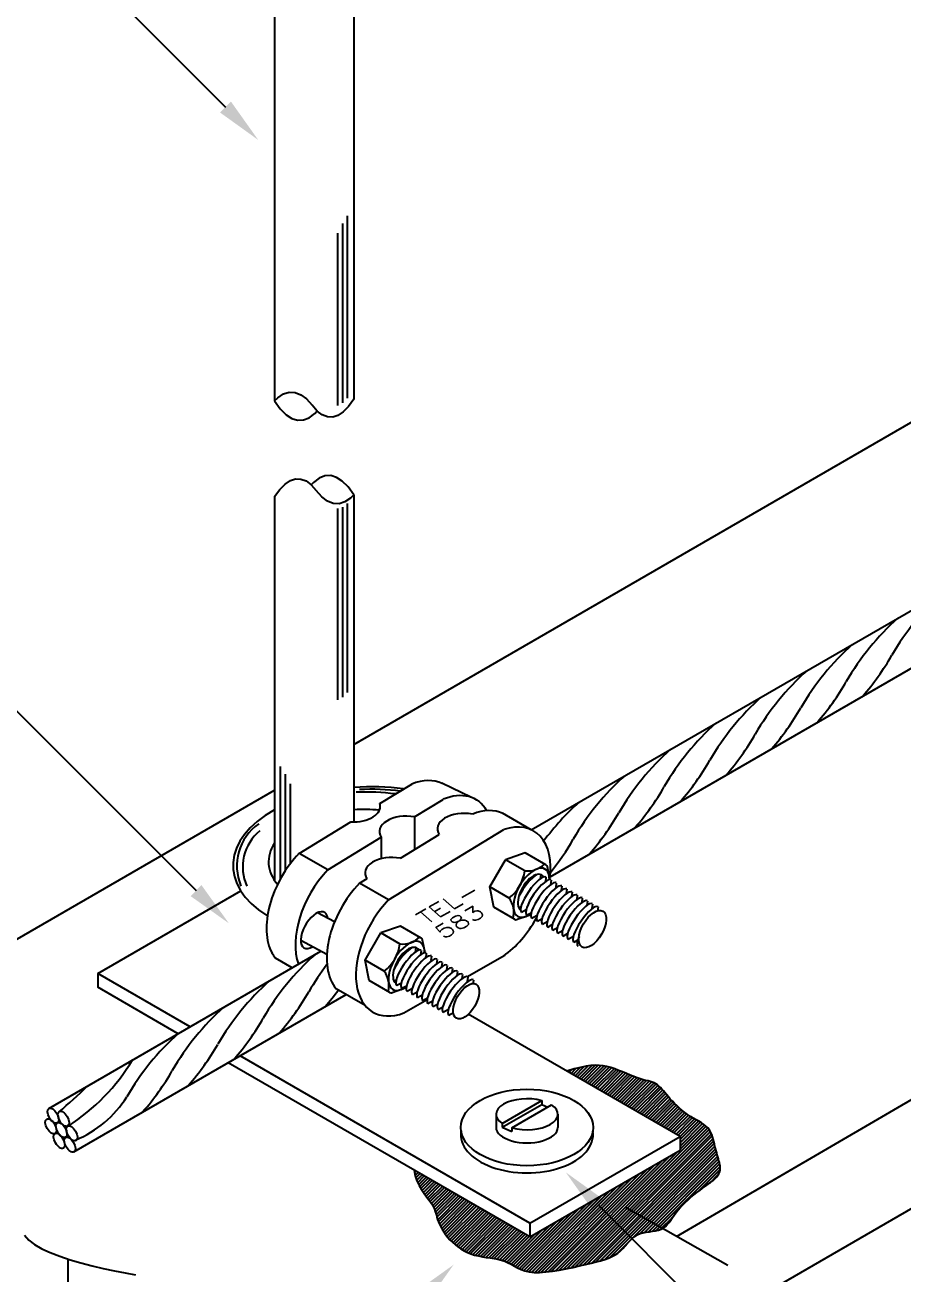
# Model space of a CAD drawing. Header units: millimetres. Extents: x -6472.6 to -6452.7, y -4623.1 to -4608.
# Drawn here: x -6465.65 to -6461.86, y -4617.27 to -4611.88 of the extents above; entities that cross this region are included whole.
import ezdxf
from ezdxf.enums import TextEntityAlignment as Align

# ---------------------------------------------------------------- set-up
doc = ezdxf.new("R2010")
doc.units = ezdxf.units.MM
doc.header["$LTSCALE"] = 10
doc.layers.add('Termotécnica', color=7, linetype='Continuous')
doc.styles.add('140CL', font='romans.shx', dxfattribs={"height": 3.5})

msp = doc.modelspace()

# ---------------------------------------------------------------- hatches: boundary and pattern name
at = {"layer": 'Termotécnica'}
h = msp.add_hatch(dxfattribs=at)
h.set_pattern_fill('ANSI31', color=1, scale=0.077778, style=0)
h.set_pattern_definition([(45, (-6469.934266, -4629.655774), (-0.006874649, 0.006874649), [])])
h.paths.add_polyline_path([(-6463.8288, -4616.9001), (-6463.9714, -4616.8178), (-6463.9662, -4616.8423), (-6463.9587, -4616.8644), (-6463.9495, -4616.8844), (-6463.9391, -4616.9024), (-6463.9283, -4616.9186), (-6463.9175, -4616.9331), (-6463.9075, -4616.9462), (-6463.8988, -4616.9579), (-6463.8941, -4616.9653)])
h.paths.add_polyline_path([(-6463.1536, -4616.4815), (-6462.8224, -4616.6727), (-6462.8224, -4616.7326), (-6463.4707, -4617.1069), (-6463.8288, -4616.9001), (-6463.8941, -4616.9653), (-6463.8919, -4616.9686), (-6463.8867, -4616.9784), (-6463.8826, -4616.9875), (-6463.8795, -4616.9962), (-6463.877, -4617.0047), (-6463.8747, -4617.0133), (-6463.8723, -4617.022), (-6463.8694, -4617.0313), (-6463.8657, -4617.0412), (-6463.8613, -4617.0517), (-6463.856, -4617.0626), (-6463.8498, -4617.0737), (-6463.8428, -4617.0851), (-6463.8349, -4617.0965), (-6463.8261, -4617.1077), (-6463.8165, -4617.1187), (-6463.8059, -4617.1294), (-6463.7944, -4617.1395), (-6463.7821, -4617.1491), (-6463.769, -4617.1579), (-6463.7552, -4617.1661), (-6463.7406, -4617.1733), (-6463.7254, -4617.1796), (-6463.7095, -4617.1848), (-6463.6931, -4617.1889), (-6463.6762, -4617.1922), (-6463.6592, -4617.1949), (-6463.6422, -4617.1974), (-6463.6254, -4617.2001), (-6463.6091, -4617.2031), (-6463.5934, -4617.2069), (-6463.5785, -4617.2118), (-6463.5646, -4617.2179), (-6463.5512, -4617.2249), (-6463.5379, -4617.2323), (-6463.524, -4617.2397), (-6463.5091, -4617.2466), (-6463.4926, -4617.2525), (-6463.474, -4617.2569), (-6463.4528, -4617.2595), (-6463.4287, -4617.2597), (-6463.4022, -4617.258), (-6463.3739, -4617.2546), (-6463.3446, -4617.2499), (-6463.315, -4617.2443), (-6463.2857, -4617.2381), (-6463.2575, -4617.2318), (-6463.231, -4617.2257), (-6463.2069, -4617.22), (-6463.185, -4617.2147), (-6463.1653, -4617.2094), (-6463.1474, -4617.204), (-6463.1312, -4617.1982), (-6463.1166, -4617.1918), (-6463.1032, -4617.1845), (-6463.0911, -4617.1761), (-6463.0798, -4617.1665), (-6463.0693, -4617.156), (-6463.0592, -4617.145), (-6463.0493, -4617.1339), (-6463.0394, -4617.1232), (-6463.0292, -4617.1132), (-6463.0185, -4617.1045), (-6463.007, -4617.0973), (-6462.9946, -4617.0921), (-6462.9814, -4617.0884), (-6462.9679, -4617.0859), (-6462.9542, -4617.084), (-6462.9407, -4617.0823), (-6462.9276, -4617.0803), (-6462.9154, -4617.0776), (-6462.9042, -4617.0737), (-6462.8942, -4617.0683), (-6462.8854, -4617.0614), (-6462.8774, -4617.0533), (-6462.8699, -4617.0441), (-6462.8627, -4617.0341), (-6462.8554, -4617.0235), (-6462.8478, -4617.0125), (-6462.8396, -4617.0013), (-6462.8306, -4616.99), (-6462.8208, -4616.9788), (-6462.8103, -4616.9677), (-6462.7992, -4616.9568), (-6462.7875, -4616.946), (-6462.7754, -4616.9355), (-6462.763, -4616.9252), (-6462.7503, -4616.9153), (-6462.7374, -4616.9058), (-6462.7247, -4616.8966), (-6462.7122, -4616.8878), (-6462.7002, -4616.8792), (-6462.6891, -4616.8709), (-6462.679, -4616.8628), (-6462.6702, -4616.8548), (-6462.6629, -4616.847), (-6462.6572, -4616.8393), (-6462.6532, -4616.8317), (-6462.6505, -4616.8241), (-6462.6491, -4616.8166), (-6462.6487, -4616.809), (-6462.6492, -4616.8014), (-6462.6503, -4616.7937), (-6462.652, -4616.7859), (-6462.654, -4616.7779), (-6462.6562, -4616.7698), (-6462.6586, -4616.7614), (-6462.6612, -4616.7529), (-6462.6638, -4616.7441), (-6462.6664, -4616.7349), (-6462.669, -4616.7255), (-6462.6715, -4616.7157), (-6462.6738, -4616.7055), (-6462.6762, -4616.6951), (-6462.6788, -4616.6846), (-6462.6818, -4616.6742), (-6462.6855, -4616.664), (-6462.69, -4616.6541), (-6462.6955, -4616.6448), (-6462.7023, -4616.6361), (-6462.7104, -4616.6282), (-6462.7198, -4616.6209), (-6462.7302, -4616.614), (-6462.7413, -4616.6073), (-6462.7531, -4616.6006), (-6462.7652, -4616.5937), (-6462.7775, -4616.5865), (-6462.7897, -4616.5787), (-6462.8017, -4616.5702), (-6462.8133, -4616.561), (-6462.8245, -4616.5514), (-6462.8353, -4616.5415), (-6462.8455, -4616.5314), (-6462.8552, -4616.5213), (-6462.8643, -4616.5114), (-6462.8726, -4616.5018), (-6462.8803, -4616.4926), (-6462.8874, -4616.4839), (-6462.8941, -4616.4758), (-6462.9005, -4616.4683), (-6462.9068, -4616.4614), (-6462.9132, -4616.4553), (-6462.9197, -4616.45), (-6462.9267, -4616.4455), (-6462.9341, -4616.4418), (-6462.9422, -4616.4387), (-6462.9509, -4616.4361), (-6462.9605, -4616.4336), (-6462.9708, -4616.4309), (-6462.9821, -4616.428), (-6462.9944, -4616.4244), (-6463.0077, -4616.42), (-6463.0222, -4616.4145), (-6463.0376, -4616.4083), (-6463.0538, -4616.4016), (-6463.0679, -4616.3958)])
h.paths.add_polyline_path([(-6463.3108, -4616.3908), (-6463.1536, -4616.4815), (-6463.0679, -4616.3958), (-6463.0705, -4616.3947), (-6463.0875, -4616.388), (-6463.1046, -4616.3816), (-6463.1216, -4616.376), (-6463.1383, -4616.3714), (-6463.1547, -4616.368), (-6463.1711, -4616.3661), (-6463.1884, -4616.3658), (-6463.2072, -4616.367), (-6463.2281, -4616.3701), (-6463.2519, -4616.375), (-6463.2792, -4616.3818)])

# ---------------------------------------------------------------- linework, layer by layer
at = {"layer": 'Termotécnica', "color": 2}
for p, q in [((-6464.5745, -4610.983), (-6464.5745, -4613.4986)), ((-6464.2315, -4610.983), (-6464.2315, -4613.4915)), ((-6465.3881, -4611.6276), (-6464.7859, -4612.2298)), ((-6464.2315, -4614.9807), (-6460.3759, -4612.7546)), ((-6463.4654, -4615.3492), (-6460.2785, -4613.5121)), ((-6463.3835, -4615.5518), (-6460.0865, -4613.6483)), ((-6463.7728, -4618.1095), (-6456.1801, -4613.7258)), ((-6466.5917, -4613.9333), (-6464.913, -4615.6119)), ((-6464.5745, -4613.9112), (-6464.5745, -4615.5651)), ((-6464.2315, -4613.9033), (-6464.2315, -4615.3154)), ((-6462.837, -4617.105), (-6458.3086, -4614.4618)), ((-6466.7117, -4616.4126), (-6464.5745, -4615.1787)), ((-6463.4908, -4615.4492), (-6463.5756, -4615.4785)), ((-6463.4016, -4615.5007), (-6463.4908, -4615.4492)), ((-6463.6433, -4615.5959), (-6463.5756, -4615.4785)), ((-6463.4922, -4615.5269), (-6463.5756, -4615.4785)), ((-6463.3846, -4615.5644), (-6463.3951, -4615.5098)), ((-6463.4239, -4615.5428), (-6463.4263, -4615.5611)), ((-6463.4239, -4615.5428), (-6463.4263, -4615.5611)), ((-6463.4014, -4615.5539), (-6463.404, -4615.574)), ((-6463.3791, -4615.5668), (-6463.3817, -4615.5868)), ((-6465.3377, -4615.9691), (-6464.7202, -4615.6126)), ((-6463.6264, -4615.684), (-6463.6433, -4615.5959)), ((-6463.5604, -4615.6438), (-6463.6433, -4615.5959)), ((-6463.3805, -4615.5855), (-6463.3811, -4615.5824)), ((-6463.3568, -4615.5797), (-6463.3591, -4615.5979)), ((-6463.3327, -4615.5932), (-6463.3351, -4615.6114)), ((-6463.3111, -4615.6062), (-6463.3135, -4615.6244)), ((-6463.2887, -4615.6192), (-6463.2911, -4615.6374)), ((-6463.5186, -4615.6861), (-6463.509, -4615.6806)), ((-6463.5186, -4615.6861), (-6463.509, -4615.6806)), ((-6463.2664, -4615.6321), (-6463.2687, -4615.6503)), ((-6463.2445, -4615.6448), (-6463.2469, -4615.663)), ((-6463.2225, -4615.6576), (-6463.2249, -4615.6758)), ((-6463.2005, -4615.6703), (-6463.2029, -4615.6885)), ((-6464.3144, -4615.7467), (-6464.3887, -4615.7075)), ((-6463.5372, -4615.7355), (-6463.6264, -4615.684)), ((-6463.466, -4615.7158), (-6463.526, -4615.7366)), ((-6463.5067, -4615.7049), (-6463.4867, -4615.6935)), ((-6463.4844, -4615.7178), (-6463.4643, -4615.7064)), ((-6463.4621, -4615.7306), (-6463.442, -4615.7193)), ((-6463.438, -4615.7442), (-6463.418, -4615.7328)), ((-6463.1761, -4615.6816), (-6463.1785, -4615.6998)), ((-6464.0302, -4615.765), (-6464.115, -4615.7944)), ((-6463.9411, -4615.8165), (-6464.0302, -4615.765)), ((-6463.4164, -4615.7572), (-6463.3963, -4615.7458)), ((-6463.394, -4615.7701), (-6463.374, -4615.7588)), ((-6463.3717, -4615.7831), (-6463.3516, -4615.7717)), ((-6463.3498, -4615.7958), (-6463.3298, -4615.7845)), ((-6464.3475, -4615.8872), (-6464.4603, -4615.8277)), ((-6464.1828, -4615.9118), (-6464.115, -4615.7944)), ((-6464.0316, -4615.8428), (-6464.115, -4615.7944)), ((-6463.924, -4615.8802), (-6463.9345, -4615.8257)), ((-6463.3278, -4615.8085), (-6463.3078, -4615.7972)), ((-6463.3055, -4615.8209), (-6463.2855, -4615.8096)), ((-6463.2803, -4615.8343), (-6463.2603, -4615.8229)), ((-6465.5486, -4616.5517), (-6464.3736, -4615.8734)), ((-6463.9634, -4615.8586), (-6463.9658, -4615.8769)), ((-6463.9408, -4615.8697), (-6463.9434, -4615.8898)), ((-6463.9185, -4615.8826), (-6463.9211, -4615.9027)), ((-6463.8962, -4615.8955), (-6463.8986, -4615.9137)), ((-6464.1658, -4615.9999), (-6464.1828, -4615.9118)), ((-6464.0999, -4615.9596), (-6464.1828, -4615.9118)), ((-6463.92, -4615.9014), (-6463.9206, -4615.8983)), ((-6463.8721, -4615.909), (-6463.8745, -4615.9272)), ((-6463.8505, -4615.922), (-6463.8529, -4615.9402)), ((-6463.8282, -4615.935), (-6463.8305, -4615.9532)), ((-6463.8058, -4615.948), (-6463.8082, -4615.9662)), ((-6465.3377, -4615.9691), (-6465.3377, -4616.0289)), ((-6464.9385, -4616.1995), (-6465.3377, -4615.9691)), ((-6464.0766, -4616.0514), (-6464.1658, -4615.9999)), ((-6464.058, -4616.0019), (-6464.0484, -4615.9965)), ((-6463.784, -4615.9607), (-6463.7863, -4615.9789)), ((-6463.762, -4615.9734), (-6463.7643, -4615.9916)), ((-6463.7396, -4615.9858), (-6463.742, -4616.004)), ((-6463.7152, -4615.9988), (-6463.7176, -4616.017)), ((-6464.9904, -4616.2295), (-6465.3377, -4616.0289)), ((-6464.0054, -4616.0316), (-6464.0654, -4616.0524)), ((-6464.0462, -4616.0207), (-6464.0261, -4616.0094)), ((-6464.0238, -4616.0336), (-6464.0038, -4616.0222)), ((-6464.0015, -4616.0465), (-6463.9815, -4616.0351)), ((-6463.9775, -4616.06), (-6463.9574, -4616.0487)), ((-6465.4403, -4616.7393), (-6464.2649, -4616.0604)), ((-6463.9558, -4616.073), (-6463.9358, -4616.0616)), ((-6463.9335, -4616.086), (-6463.9134, -4616.0746)), ((-6463.9111, -4616.099), (-6463.8911, -4616.0876)), ((-6463.8893, -4616.1117), (-6463.8692, -4616.1003)), ((-6463.8673, -4616.1244), (-6463.8472, -4616.113)), ((-6463.845, -4616.1368), (-6463.8249, -4616.1254)), ((-6463.8206, -4616.1498), (-6463.8005, -4616.1385)), ((-6462.8224, -4616.6727), (-6463.737, -4616.1447)), ((-6463.4707, -4617.047), (-6464.7221, -4616.3245)), ((-6463.4707, -4617.1069), (-6464.7737, -4616.3546)), ((-6463.5901, -4616.6171), (-6463.4193, -4616.5185)), ((-6463.5901, -4616.6336), (-6463.4193, -4616.535)), ((-6463.5483, -4616.6357), (-6463.3774, -4616.5371)), ((-6463.4193, -4616.5185), (-6463.4193, -4616.535)), ((-6463.4193, -4616.535), (-6463.3935, -4616.5464)), ((-6463.6172, -4616.5771), (-6463.6172, -4616.634)), ((-6463.3504, -4616.5771), (-6463.3504, -4616.634)), ((-6463.5901, -4616.6171), (-6463.5901, -4616.6336)), ((-6463.5901, -4616.6336), (-6463.5483, -4616.6522)), ((-6463.5483, -4616.6357), (-6463.5483, -4616.6522)), ((-6463.4707, -4617.047), (-6462.8224, -4616.6727)), ((-6462.8224, -4616.6727), (-6462.8224, -4616.7326)), ((-6463.4707, -4617.1069), (-6462.8224, -4616.7326)), ((-6462.5724, -4617.572), (-6463.1746, -4616.9698)), ((-6462.6163, -4617.2298), (-6463.0576, -4616.9802)), ((-6463.4707, -4617.047), (-6463.4707, -4617.1069))]:
    msp.add_line(p, q, dxfattribs=at)
at = {"layer": 'Termotécnica', "color": 1}
for p, q in [((-6464.2583, -4613.4862), (-6464.2583, -4612.6995)), ((-6464.2795, -4613.5066), (-6464.2795, -4612.732)), ((-6464.3004, -4613.5181), (-6464.3004, -4612.7745)), ((-6464.2583, -4614.7561), (-6464.2583, -4613.9411)), ((-6464.3004, -4614.788), (-6464.3004, -4613.962)), ((-6464.2795, -4614.7765), (-6464.2795, -4613.9574)), ((-6464.5476, -4615.5593), (-6464.5476, -4615.0764)), ((-6464.5264, -4615.5252), (-6464.5264, -4615.1088)), ((-6464.5056, -4615.495), (-6464.5056, -4615.1513)), ((-6465.4673, -4617.2019), (-6465.4673, -4618.1392))]:
    msp.add_line(p, q, dxfattribs=at)
at = {"layer": 'Termotécnica', "color": 3}
for p, q in [((-6464.1194, -4615.2362), (-6463.9812, -4615.1519)), ((-6463.7231, -4615.2102), (-6463.8518, -4615.1487)), ((-6464.1194, -4615.2362), (-6464.1194, -4615.2602)), ((-6463.9693, -4615.2938), (-6463.8461, -4615.2185)), ((-6463.9693, -4615.2935), (-6463.9693, -4615.4349)), ((-6463.4658, -4615.3491), (-6463.5888, -4615.2783)), ((-6464.4676, -4615.4514), (-6464.2442, -4615.3149)), ((-6464.0811, -4615.6522), (-6463.5831, -4615.3481)), ((-6464.3441, -4615.5227), (-6464.1127, -4615.3814)), ((-6464.1127, -4615.3814), (-6464.1127, -4615.4745)), ((-6464.0302, -4615.4721), (-6463.8627, -4615.3698)), ((-6464.3441, -4615.5227), (-6464.4676, -4615.4514)), ((-6464.2065, -4615.5798), (-6464.1744, -4615.5602)), ((-6464.0811, -4615.6522), (-6464.2065, -4615.5798)), ((-6463.7439, -4615.9837), (-6463.5796, -4615.8904)), ((-6464.4977, -4615.945), (-6464.5697, -4615.9033)), ((-6464.1818, -4616.1078), (-6464.3078, -4616.0359)), ((-6464.0154, -4616.1398), (-6463.9146, -4616.0817))]:
    msp.add_line(p, q, dxfattribs=at)
at = {"layer": 'Termotécnica', "color": 2}
for points in [[(-6464.5745, -4613.4986), (-6464.5602, -4613.4844), (-6464.5352, -4613.468), (-6464.5103, -4613.4603), (-6464.4855, -4613.4615), (-6464.4609, -4613.4713), (-6464.4363, -4613.4899), (-6464.4119, -4613.5172)], [(-6464.5745, -4613.4986), (-6464.5492, -4613.5325), (-6464.5241, -4613.5577), (-6464.499, -4613.5741), (-6464.4741, -4613.5817), (-6464.4494, -4613.5806), (-6464.4247, -4613.5707), (-6464.4002, -4613.5522), (-6464.3904, -4613.5412)], [(-6464.2312, -4613.4911), (-6464.2543, -4613.5222), (-6464.2773, -4613.5454), (-6464.3002, -4613.5605), (-6464.3228, -4613.5678), (-6464.3453, -4613.5671), (-6464.3677, -4613.5584), (-6464.3899, -4613.5418), (-6464.4119, -4613.5172)], [(-6464.5745, -4613.9112), (-6464.5513, -4613.8801), (-6464.5284, -4613.857), (-6464.5055, -4613.8418), (-6464.4829, -4613.8345), (-6464.4603, -4613.8353), (-6464.438, -4613.8439), (-6464.4158, -4613.8605), (-6464.3938, -4613.8851)], [(-6464.2312, -4613.9037), (-6464.2565, -4613.8698), (-6464.2816, -4613.8447), (-6464.3066, -4613.8283), (-6464.3315, -4613.8206), (-6464.3563, -4613.8217), (-6464.381, -4613.8316), (-6464.4055, -4613.8502), (-6464.4153, -4613.8611)], [(-6464.2312, -4613.9037), (-6464.2455, -4613.9179), (-6464.2705, -4613.9343), (-6464.2954, -4613.942), (-6464.3202, -4613.9409), (-6464.3448, -4613.931), (-6464.3693, -4613.9124), (-6464.3938, -4613.8851)], [(-6465.6544, -4617.0995), (-6465.635, -4617.12), (-6465.6103, -4617.1393), (-6465.5794, -4617.1574), (-6465.543, -4617.1745), (-6465.502, -4617.1904), (-6465.4575, -4617.2051), (-6465.4106, -4617.2188), (-6465.3623, -4617.2313), (-6465.3136, -4617.2426), (-6465.2657, -4617.2528), (-6465.2193, -4617.262), (-6465.1748, -4617.2703)]]:
    msp.add_lwpolyline(points, dxfattribs=at)
at = {"layer": 'Termotécnica', "color": 1}
msp.add_lwpolyline([(-6463.9714, -4616.8178), (-6463.9662, -4616.8423), (-6463.9587, -4616.8644), (-6463.9495, -4616.8844), (-6463.9391, -4616.9024), (-6463.9283, -4616.9186), (-6463.9175, -4616.9331), (-6463.9075, -4616.9462), (-6463.8988, -4616.9579), (-6463.8919, -4616.9686), (-6463.8867, -4616.9784), (-6463.8826, -4616.9875), (-6463.8795, -4616.9962), (-6463.877, -4617.0047), (-6463.8747, -4617.0133), (-6463.8723, -4617.022), (-6463.8694, -4617.0313), (-6463.8657, -4617.0412), (-6463.8613, -4617.0517), (-6463.856, -4617.0626), (-6463.8498, -4617.0737), (-6463.8428, -4617.0851), (-6463.8349, -4617.0965), (-6463.8261, -4617.1077), (-6463.8165, -4617.1187), (-6463.8059, -4617.1294), (-6463.7944, -4617.1395), (-6463.7821, -4617.1491), (-6463.769, -4617.1579), (-6463.7552, -4617.1661), (-6463.7406, -4617.1733), (-6463.7254, -4617.1796), (-6463.7095, -4617.1848), (-6463.6931, -4617.1889), (-6463.6762, -4617.1922), (-6463.6592, -4617.1949), (-6463.6422, -4617.1974), (-6463.6254, -4617.2001), (-6463.6091, -4617.2031), (-6463.5934, -4617.2069), (-6463.5785, -4617.2118), (-6463.5646, -4617.2179), (-6463.5512, -4617.2249), (-6463.5379, -4617.2323), (-6463.524, -4617.2397), (-6463.5091, -4617.2466), (-6463.4926, -4617.2525), (-6463.474, -4617.2569), (-6463.4528, -4617.2595), (-6463.4287, -4617.2597), (-6463.4022, -4617.258), (-6463.3739, -4617.2546), (-6463.3446, -4617.2499), (-6463.315, -4617.2443), (-6463.2857, -4617.2381), (-6463.2575, -4617.2318), (-6463.231, -4617.2257), (-6463.2069, -4617.22), (-6463.185, -4617.2147), (-6463.1653, -4617.2094), (-6463.1474, -4617.204), (-6463.1312, -4617.1982), (-6463.1166, -4617.1918), (-6463.1032, -4617.1845), (-6463.0911, -4617.1761), (-6463.0798, -4617.1665), (-6463.0693, -4617.156), (-6463.0592, -4617.145), (-6463.0493, -4617.1339), (-6463.0394, -4617.1232), (-6463.0292, -4617.1132), (-6463.0185, -4617.1045), (-6463.007, -4617.0973), (-6462.9946, -4617.0921), (-6462.9814, -4617.0884), (-6462.9679, -4617.0859), (-6462.9542, -4617.084), (-6462.9407, -4617.0823), (-6462.9276, -4617.0803), (-6462.9154, -4617.0776), (-6462.9042, -4617.0737), (-6462.8942, -4617.0683), (-6462.8854, -4617.0614), (-6462.8774, -4617.0533), (-6462.8699, -4617.0441), (-6462.8627, -4617.0341), (-6462.8554, -4617.0235), (-6462.8478, -4617.0125), (-6462.8396, -4617.0013), (-6462.8306, -4616.99), (-6462.8208, -4616.9788), (-6462.8103, -4616.9677), (-6462.7992, -4616.9568), (-6462.7875, -4616.946), (-6462.7754, -4616.9355), (-6462.763, -4616.9252), (-6462.7503, -4616.9153), (-6462.7374, -4616.9058), (-6462.7247, -4616.8966), (-6462.7122, -4616.8878), (-6462.7002, -4616.8792), (-6462.6891, -4616.8709), (-6462.679, -4616.8628), (-6462.6702, -4616.8548), (-6462.6629, -4616.847), (-6462.6572, -4616.8393), (-6462.6532, -4616.8317), (-6462.6505, -4616.8241), (-6462.6491, -4616.8166), (-6462.6487, -4616.809), (-6462.6492, -4616.8014), (-6462.6503, -4616.7937), (-6462.652, -4616.7859), (-6462.654, -4616.7779), (-6462.6562, -4616.7698), (-6462.6586, -4616.7614), (-6462.6612, -4616.7529), (-6462.6638, -4616.7441), (-6462.6664, -4616.7349), (-6462.669, -4616.7255), (-6462.6715, -4616.7157), (-6462.6738, -4616.7055), (-6462.6762, -4616.6951), (-6462.6788, -4616.6846), (-6462.6818, -4616.6742), (-6462.6855, -4616.664), (-6462.69, -4616.6541), (-6462.6955, -4616.6448), (-6462.7023, -4616.6361), (-6462.7104, -4616.6282), (-6462.7198, -4616.6209), (-6462.7302, -4616.614), (-6462.7413, -4616.6073), (-6462.7531, -4616.6006), (-6462.7652, -4616.5937), (-6462.7775, -4616.5865), (-6462.7897, -4616.5787), (-6462.8017, -4616.5702), (-6462.8133, -4616.561), (-6462.8245, -4616.5514), (-6462.8353, -4616.5415), (-6462.8455, -4616.5314), (-6462.8552, -4616.5213), (-6462.8643, -4616.5114), (-6462.8726, -4616.5018), (-6462.8803, -4616.4926), (-6462.8874, -4616.4839), (-6462.8941, -4616.4758), (-6462.9005, -4616.4683), (-6462.9068, -4616.4614), (-6462.9132, -4616.4553), (-6462.9197, -4616.45), (-6462.9267, -4616.4455), (-6462.9341, -4616.4418), (-6462.9422, -4616.4387), (-6462.9509, -4616.4361), (-6462.9605, -4616.4336), (-6462.9708, -4616.4309), (-6462.9821, -4616.428), (-6462.9944, -4616.4244), (-6463.0077, -4616.42), (-6463.0222, -4616.4145), (-6463.0376, -4616.4083), (-6463.0538, -4616.4016), (-6463.0705, -4616.3947), (-6463.0875, -4616.388), (-6463.1046, -4616.3816), (-6463.1216, -4616.376), (-6463.1383, -4616.3714), (-6463.1547, -4616.368), (-6463.1711, -4616.3661), (-6463.1884, -4616.3658), (-6463.2072, -4616.367), (-6463.2281, -4616.3701), (-6463.2519, -4616.375), (-6463.2792, -4616.3818), (-6463.3108, -4616.3908)], dxfattribs=at)
for centre, radius, start, end in [((-6460.9322, -4615.1623), 1.1276, 131.9055, 149.8631), ((-6461.1288, -4615.2756), 1.1276, 131.9055, 149.8631), ((-6461.3253, -4615.389), 1.1276, 131.9055, 149.8631), ((-6462.86, -4614.049), 1.0986, 318.8392, 330.1267), ((-6461.5219, -4615.5023), 1.1276, 131.9055, 149.8631), ((-6463.0566, -4614.1623), 1.0986, 318.8149, 330.1267), ((-6461.7185, -4615.6156), 1.1276, 131.9055, 149.8631), ((-6463.2531, -4614.2756), 1.0986, 318.7907, 330.1267), ((-6461.9151, -4615.7289), 1.1276, 131.9055, 149.8631), ((-6463.4497, -4614.389), 1.0986, 318.7664, 330.1267), ((-6462.1117, -4615.8422), 1.1276, 131.9055, 149.8631), ((-6463.6463, -4614.5023), 1.0986, 318.742, 330.1267), ((-6462.3083, -4615.9556), 1.1276, 131.9055, 149.8631), ((-6464.1792, -4616.1751), 0.9886, 82.5806, 92.4799), ((-6464.1543, -4616.099), 0.9246, 82.2323, 93.286), ((-6463.8429, -4614.6156), 1.0986, 318.7177, 330.1267), ((-6462.5048, -4616.0689), 1.1276, 131.9055, 143.5322), ((-6464.0395, -4614.7289), 1.0986, 318.6933, 330.1267), ((-6464.5164, -4615.505), 0.2206, 124.8625, 203.3348), ((-6464.508, -4615.5101), 0.2033, 129.5565, 204.1327), ((-6464.236, -4614.8423), 1.0986, 320.9915, 330.1267), ((-6463.6474, -4616.7282), 1.1276, 131.9055, 149.8631), ((-6463.4508, -4616.6148), 1.1276, 142.6824, 149.8631), ((-6463.844, -4616.8415), 1.1276, 131.9055, 149.8631), ((-6465.3786, -4615.5015), 1.0986, 318.7664, 330.1267), ((-6465.1821, -4615.3882), 1.0986, 318.7664, 323.5301), ((-6464.0406, -4616.9548), 1.1276, 131.9055, 149.8631), ((-6465.5752, -4615.6148), 1.0986, 318.7664, 330.1267), ((-6464.2372, -4617.0681), 1.1276, 131.9055, 149.8631), ((-6465.7718, -4615.7282), 1.0986, 318.7664, 330.1267), ((-6465.9439, -4615.8835), 0.8852, 302.7609, 328.783), ((-6465.9684, -4615.8415), 1.0986, 318.742, 330.1267), ((-6466.5866, -4615.2601), 1.6961, 309.6233, 315.1847), ((-6465.6147, -4616.2496), 0.4749, 292.5341, 327.9006)]:
    msp.add_arc(centre, radius, start, end, dxfattribs=at)
at = {"layer": 'Termotécnica', "color": 2}
for centre, radius, start, end in [((-6463.4814, -4615.4223), 0.1047, 263.8108, 314.501), ((-6463.4084, -4615.5124), 0.0136, 10.8846, 60), ((-6463.6718, -4615.5012), 0.1809, 307.9969, 352.0248), ((-6463.6453, -4615.7057), 0.105, 345.5818, 36.1065), ((-6463.5304, -4615.7238), 0.0136, 240, 289.1165), ((-6464.2112, -4615.8171), 0.1809, 307.9969, 352.0248), ((-6464.0208, -4615.7382), 0.1047, 263.8108, 314.501), ((-6463.9478, -4615.8282), 0.0136, 10.8846, 60), ((-6464.1847, -4616.0215), 0.105, 345.5818, 36.1065), ((-6464.0699, -4616.0396), 0.0136, 240, 289.1165)]:
    msp.add_arc(centre, radius, start, end, dxfattribs=at)
at = {"layer": 'Termotécnica', "color": 3}
for centre, major_axis, ratio, start_param, end_param in [((-6464.0069, -4615.4402), (0.1656, 0.2861), 0.605501, 0.050793, 0.654032), ((-6463.8696, -4615.505), (0.1656, 0.2861), 0.605501, 5.951176, 6.947318), ((-6464.2328, -4615.2486), (-0.1154, 0), 0.577432, 1.471972, 3.327416), ((-6464.0047, -4615.357), (-0.116, 0), 0.574214, 4.402587, 6.65805), ((-6463.7547, -4615.3454), (-0.116, 0), 0.574214, 4.402587, 6.65805), ((-6463.744, -4615.5697), (0.1656, 0.2861), 0.605501, 0.050793, 0.654032), ((-6463.6209, -4615.6406), (0.1656, 0.2861), 0.605501, 5.312086, 6.887493), ((-6464.3716, -4615.6505), (0.1637, 0.2835), 0.605501, 1.180363, 2.787882), ((-6464.0667, -4615.5354), (-0.116, 0), 0.574214, 4.392401, 6.664633), ((-6464.2469, -4615.7216), (0.1637, 0.2835), 0.605501, 1.18345, 2.670543), ((-6464.1111, -4615.7803), (0.1637, 0.2835), 0.605501, 1.176199, 2.925575), ((-6463.9856, -4615.8528), (0.1637, 0.2835), 0.605501, 1.175884, 3.777677), ((-6463.6218, -4615.6407), (0.1655, 0.2859), 0.605501, 4.057273, 4.750279)]:
    msp.add_ellipse(centre, major_axis=major_axis, ratio=ratio, start_param=start_param, end_param=end_param, dxfattribs=at)
at = {"layer": 'Termotécnica', "color": 2}
for centre, major_axis, ratio, start_param, end_param in [((-6464.1699, -4615.4939), (0.5837, 0.0141), 0.564445, 1.293335, 1.662206), ((-6464.1699, -4615.4939), (0.5837, 0.0141), 0.564445, 2.322429, 3.851863), ((-6464.1994, -4615.488), (0.4004, 0.0097), 0.564445, 1.3622, 1.63699), ((-6464.1994, -4615.481), (0.4004, 0.0097), 0.564445, 2.767809, 3.573113), ((-6463.4645, -4615.6209), (-0.0589, -0.102), 0.500279, -3.871922, 0.848217), ((-6463.4645, -4615.6209), (-0.0442, -0.0766), 0.500279, 2.861531, 6.228609), ((-6464.4021, -4615.7825), (-0.0442, -0.0766), 0.500279, 2.555297, 7.015031), ((-6464.004, -4615.9367), (-0.0589, -0.102), 0.500279, -3.871922, 0.848217), ((-6464.3731, -4615.6478), (0.1636, 0.2834), 0.605501, 2.795541, 2.925575), ((-6464.004, -4615.9367), (-0.0442, -0.0766), 0.500279, 2.861531, 6.228609), ((-6463.4837, -4616.5771), (-0.1334, 0), 0.500279, 4.209434, 6.927858), ((-6463.4837, -4616.5771), (-0.1334, 0), 0.500279, 1.067604, 3.786429), ((-6463.4836, -4616.6652), (-0.2858, 0), 0.578325, 6.186386, 9.514183), ((-6463.4837, -4616.634), (-0.1334, 0), 0.500279, 0, 3.141593)]:
    msp.add_ellipse(centre, major_axis=major_axis, ratio=ratio, start_param=start_param, end_param=end_param, dxfattribs=at)
at = {"layer": 'Termotécnica', "color": 1}
for centre, major_axis, ratio, start_param, end_param in [((-6463.4763, -4615.6158), (-0.0527, -0.0762), 0.279135, 3.653434, 5.169979), ((-6463.4763, -4615.6158), (-0.0527, -0.0762), 0.279135, 3.653434, 5.169979), ((-6463.4539, -4615.6296), (-0.0529, -0.0761), 0.281547, 3.158868, 6.283185), ((-6463.4315, -4615.6417), (-0.0529, -0.0761), 0.281547, 3.158868, 6.283185), ((-6463.4092, -4615.6546), (-0.0529, -0.0761), 0.281547, 3.158868, 6.283185), ((-6463.3851, -4615.6681), (-0.0529, -0.0761), 0.281547, 3.158868, 6.283185), ((-6463.3635, -4615.6811), (-0.0529, -0.0761), 0.281547, 3.158868, 6.283185), ((-6463.3411, -4615.6941), (-0.0529, -0.0761), 0.281547, 3.158868, 6.283185), ((-6463.3188, -4615.7071), (-0.0529, -0.0761), 0.281547, 3.158868, 6.283185), ((-6463.2969, -4615.7198), (-0.0529, -0.0761), 0.281547, 3.158868, 6.283185), ((-6463.2749, -4615.7325), (-0.0529, -0.0761), 0.281547, 3.158868, 6.283185), ((-6463.2526, -4615.7449), (-0.0529, -0.0761), 0.281547, 3.158868, 6.283185), ((-6463.2282, -4615.7579), (-0.0529, -0.0761), 0.281547, 3.158868, 6.283185), ((-6463.2118, -4615.7778), (0.0509, 0.0736), 0.279135, 2.20721, 3.141593), ((-6464.0158, -4615.9317), (-0.0527, -0.0762), 0.279135, 3.653434, 5.169979), ((-6463.9933, -4615.9454), (-0.0529, -0.0761), 0.281547, 3.158868, 6.283185), ((-6463.9709, -4615.9575), (-0.0529, -0.0761), 0.281547, 3.158868, 6.283185), ((-6463.9486, -4615.9704), (-0.0529, -0.0761), 0.281547, 3.158868, 6.283185), ((-6463.9246, -4615.984), (-0.0529, -0.0761), 0.281547, 3.158868, 6.283185), ((-6463.9029, -4615.9969), (-0.0529, -0.0761), 0.281547, 3.158868, 6.283185), ((-6463.8806, -4616.0099), (-0.0529, -0.0761), 0.281547, 3.158868, 6.283185), ((-6463.8582, -4616.0229), (-0.0529, -0.0761), 0.281547, 3.158868, 6.283185), ((-6463.8364, -4616.0356), (-0.0529, -0.0761), 0.281547, 3.158868, 6.283185), ((-6463.8144, -4616.0483), (-0.0529, -0.0761), 0.281547, 3.158868, 6.283185), ((-6463.7921, -4616.0607), (-0.0529, -0.0761), 0.281547, 3.158868, 6.283185), ((-6463.7677, -4616.0738), (-0.0529, -0.0761), 0.281547, 3.158868, 6.283185)]:
    msp.add_ellipse(centre, major_axis=major_axis, ratio=ratio, start_param=start_param, end_param=end_param, dxfattribs=at)
at = {"layer": 'Termotécnica', "color": 2}
for centre, major_axis, ratio in [((-6463.2004, -4615.7779), (-0.0447, -0.0774), 0.500279), ((-6463.7461, -4616.0895), (-0.0425, -0.0736), 0.500279), ((-6463.4836, -4616.6341), (-0.2858, 0), 0.578325), ((-6465.5401, -4616.6297), (-0.0181, 0.0314), 0.509483), ((-6465.5305, -4616.5831), (-0.0181, 0.0314), 0.509483), ((-6465.4859, -4616.5967), (-0.0181, 0.0314), 0.509483), ((-6465.4947, -4616.6452), (-0.0181, 0.0314), 0.509483), ((-6465.4497, -4616.6594), (-0.0181, 0.0314), 0.509483), ((-6465.5042, -4616.6918), (-0.0181, 0.0314), 0.509483), ((-6465.4584, -4616.708), (-0.0181, 0.0314), 0.509483)]:
    msp.add_ellipse(centre, major_axis=major_axis, ratio=ratio, dxfattribs=at)
for points in [[(-6464.7622, -4612.2063), (-6464.8095, -4612.2533), (-6464.6446, -4612.3717)], [(-6464.9366, -4615.6356), (-6464.8895, -4615.5883), (-6464.7711, -4615.7532)], [(-6463.1982, -4616.9933), (-6463.151, -4616.9463), (-6463.3158, -4616.8279)], [(-6463.9177, -4617.3916), (-6463.965, -4617.3445), (-6463.8001, -4617.2262)]]:
    msp.add_solid(points, dxfattribs=at)

# ---------------------------------------------------------------- texts
at = {"layer": 'Termotécnica', "color": 2, "extrusion": (0.16649, -0.741431, 0.650048), "style": '140CL'}
for s, p in [('TEL-', (-7318.0479, -2006.8598, 2346.0779)), ('583', (-7318.019, -2006.9688, 2346.0984))]:
    msp.add_text(s, height=0.08898, rotation=25.5495, dxfattribs=at).set_placement(p, align=Align.MIDDLE)

doc.saveas('drawing.dxf')
